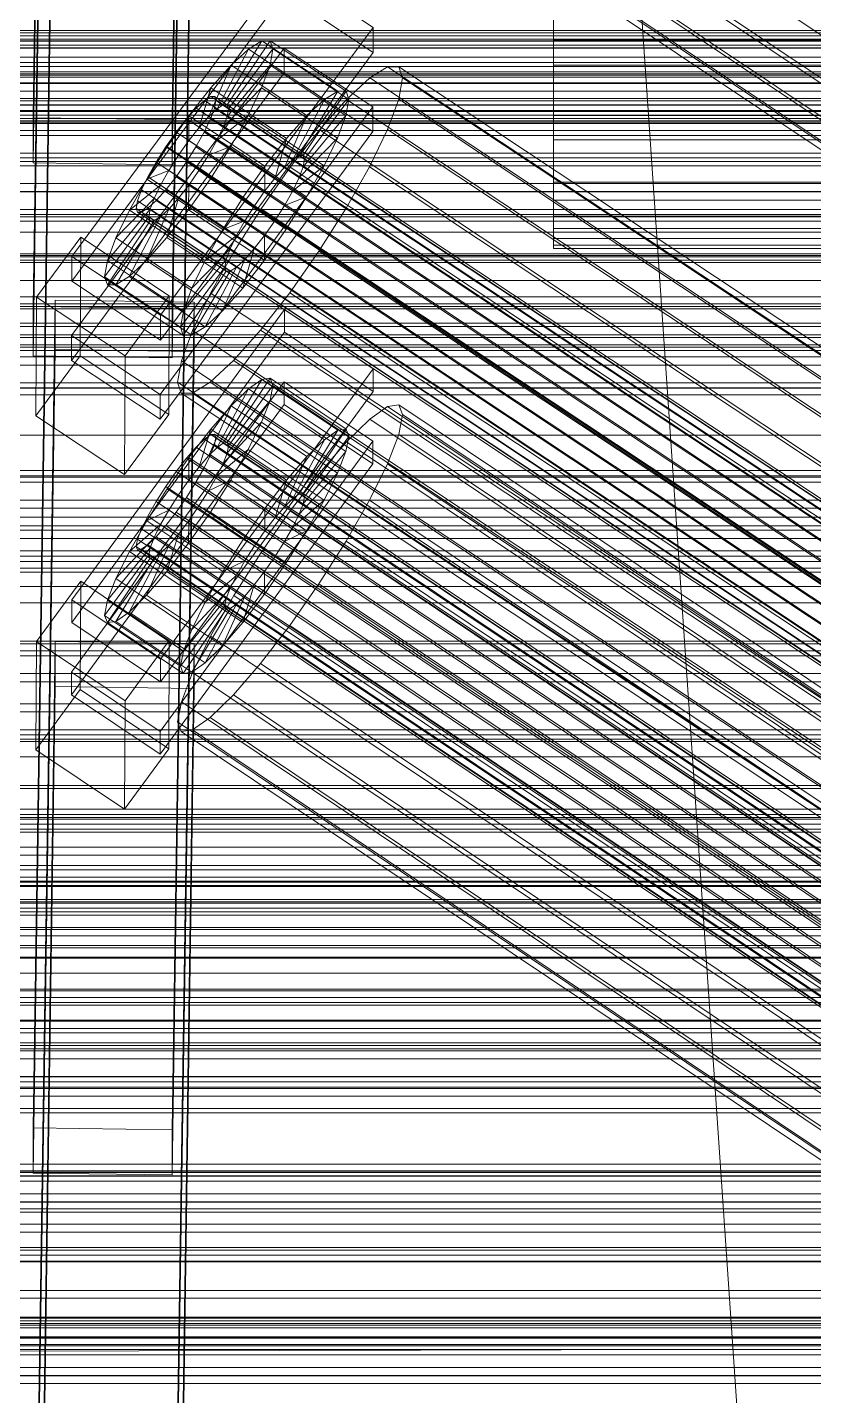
# Model space of a CAD drawing. Header units: millimetres. Extents: x -1970 to 59977, y -50268 to 6837.
# Drawn here: x -379.3 to -277.5, y -33222.6 to -33045.5 of the extents above; entities that cross this region are included whole.
import ezdxf

# ---------------------------------------------------------------- set-up
doc = ezdxf.new("R2010")
doc.units = ezdxf.units.MM
for name, color, linetype, lineweight in [('frontal_C01', 7, 'Continuous', 0), ('frontal_C02', 7, 'Continuous', 0), ('frontal_C02-briq', 7, 'Continuous', 0), ('frontal_C03', 7, 'Continuous', 0), ('frontal_C03-dry', 7, 'Continuous', 0), ('frontal_mezcladora', 7, 'Continuous', 0), ('frontal_secador', 7, 'Continuous', 0)]:
    doc.layers.add(name, color=color, linetype=linetype, lineweight=lineweight)

msp = doc.modelspace()

# ---------------------------------------------------------------- linework, layer by layer
at = {"layer": 'frontal_C01'}
for p, q in [((-378.512, -33081.605), (-375.644, -32889.658)), ((-357.646, -32889.899), (-360.514, -33081.847)), ((-378.512, -33088.009), (-375.644, -32896.061)), ((-360.514, -33088.251), (-357.646, -32896.303)), ((-373.501, -33075.137), (-345.969, -33037.898)), ((-345.969, -33037.898), (-334.501, -33045.51)), ((-311.15, -33040.626), (-311.15, -33047.131)), ((-345.981, -33041.1), (-373.513, -33078.339)), ((-334.513, -33048.712), (-345.981, -33041.1)), ((-311.15, -33050.386), (-311.15, -33043.77)), ((440, -33045.877), (-440, -33045.877)), ((-334.501, -33045.51), (-362.033, -33082.749)), ((-334.501, -33045.51), (-334.513, -33048.712)), ((-440, -33046.991), (440, -33046.991)), ((-353.892, -33055.522), (-348.918, -33047.202)), ((-353.378, -33055.519), (-347.835, -33047.197)), ((-348.918, -33047.202), (-350.645, -33048.285)), ((-347.835, -33047.197), (-348.918, -33047.202)), ((-348.918, -33047.202), (-339.088, -33053.726)), ((-347.835, -33047.197), (-338.005, -33053.721)), ((-347.47, -33048.269), (-347.835, -33047.197)), ((-311.15, -33047.131), (-311.15, -33053.747)), ((-311.15, -33047.131), (311.15, -33047.131)), ((-440, -33048.181), (440, -33048.181)), ((-440, -33049.335), (440, -33049.335)), ((-373.539, -33085.383), (-346.008, -33048.144)), ((-362.045, -33085.951), (-334.513, -33048.712)), ((-354.71, -33056.034), (-350.645, -33048.285)), ((-353.205, -33056.027), (-347.47, -33048.269)), ((-350.645, -33048.285), (-352.899, -33050.371)), ((-350.645, -33048.285), (-340.816, -33054.809)), ((-347.847, -33050.346), (-347.47, -33048.269)), ((-347.47, -33048.269), (-337.64, -33054.793)), ((-346.02, -33051.345), (-346.008, -33048.144)), ((-346.008, -33048.144), (-334.539, -33055.755)), ((-440, -33050.526), (440, -33050.526)), ((-346.02, -33051.345), (-373.551, -33088.584)), ((-355.777, -33057.023), (-352.899, -33050.371)), ((-352.899, -33050.371), (-355.525, -33053.318)), ((-353.384, -33057.011), (-347.847, -33050.346)), ((-352.899, -33050.371), (-343.069, -33056.895)), ((-348.941, -33053.285), (-347.847, -33050.346)), ((-347.847, -33050.346), (-338.017, -33056.87)), ((-334.551, -33058.957), (-346.02, -33051.345)), ((-332.629, -33050.577), (-334.938, -33052.024)), ((-331.181, -33050.569), (-332.629, -33050.577)), ((-332.629, -33050.577), (-148.32, -33172.908)), ((-330.692, -33052.003), (-331.181, -33050.569)), ((-331.181, -33050.569), (-146.872, -33172.901)), ((-311.15, -33056.891), (-311.15, -33050.386)), ((-311.15, -33050.386), (311.15, -33050.386)), ((-440, -33051.64), (440, -33051.64)), ((-440, -33052.75), (440, -33052.75)), ((-334.938, -33052.024), (-337.95, -33054.813)), ((-334.938, -33052.024), (-150.629, -33174.355)), ((-331.197, -33054.779), (-330.692, -33052.003)), ((-330.692, -33052.003), (-146.383, -33174.334)), ((-440, -33053.748), (440, -33053.748)), ((-440, -33054.701), (440, -33054.701)), ((-355.525, -33053.318), (-358.345, -33056.926)), ((-356.348, -33054.947), (-357.415, -33055.935)), ((-357.021, -33058.419), (-355.525, -33053.318)), ((-355.53, -33054.434), (-356.348, -33054.947)), ((-356.348, -33054.947), (-142.549, -33196.851)), ((-355.017, -33054.432), (-355.53, -33054.434)), ((-355.53, -33054.434), (-141.731, -33196.339)), ((-355.525, -33053.318), (-345.695, -33059.842)), ((-355.022, -33055.923), (-354.844, -33054.94)), ((-354.844, -33054.94), (-355.017, -33054.432)), ((-355.017, -33054.432), (-141.218, -33196.336)), ((-354.844, -33054.94), (-141.045, -33196.844)), ((-353.902, -33058.403), (-348.941, -33053.285)), ((-350.678, -33056.888), (-348.941, -33053.285)), ((-348.941, -33053.285), (-339.111, -33059.81)), ((-340.816, -33054.809), (-344.88, -33062.559)), ((-339.088, -33053.726), (-344.062, -33062.046)), ((-338.005, -33053.721), (-343.549, -33062.043)), ((-337.64, -33054.793), (-343.376, -33062.551)), ((-343.069, -33056.895), (-340.816, -33054.809)), ((-337.95, -33054.813), (-341.461, -33058.753)), ((-340.816, -33054.809), (-339.088, -33053.726)), ((-339.088, -33053.726), (-338.005, -33053.721)), ((-337.64, -33054.793), (-338.017, -33056.87)), ((-338.005, -33053.721), (-337.64, -33054.793)), ((-337.95, -33054.813), (-153.641, -33177.144)), ((-332.659, -33058.709), (-331.197, -33054.779)), ((-331.197, -33054.779), (-146.887, -33177.11)), ((-311.15, -33053.747), (-311.15, -33060.023)), ((-311.15, -33053.747), (311.15, -33053.747)), ((-440, -33055.517), (440, -33055.517)), ((-440, -33056.248), (440, -33056.248)), ((-334.539, -33055.755), (-362.071, -33092.994)), ((-357.415, -33055.935), (-358.659, -33057.331)), ((-357.415, -33055.935), (-143.617, -33197.84)), ((-355.777, -33057.023), (-354.71, -33056.034)), ((-355.541, -33057.316), (-355.022, -33055.923)), ((-355.022, -33055.923), (-141.224, -33197.828)), ((-354.71, -33056.034), (-353.892, -33055.522)), ((-344.88, -33062.559), (-354.71, -33056.034)), ((-353.892, -33055.522), (-353.378, -33055.519)), ((-344.062, -33062.046), (-353.892, -33055.522)), ((-353.205, -33056.027), (-353.384, -33057.011)), ((-343.549, -33062.043), (-353.378, -33055.519)), ((-353.378, -33055.519), (-353.205, -33056.027)), ((-343.376, -33062.551), (-353.205, -33056.027)), ((-334.539, -33055.755), (-334.551, -33058.957)), ((-440, -33056.825), (440, -33056.825)), ((-440, -33057.284), (440, -33057.284)), ((-440, -33057.583), (440, -33057.583)), ((-440, -33057.74), (440, -33057.74)), ((-358.345, -33056.926), (-361.166, -33060.948)), ((-358.659, -33057.331), (-359.995, -33059.04)), ((-358.659, -33057.331), (-144.861, -33199.236)), ((-358.345, -33056.926), (-358.357, -33060.128)), ((-358.357, -33060.128), (-357.021, -33058.419)), ((-348.515, -33063.45), (-358.345, -33056.926)), ((-357.021, -33058.419), (-355.777, -33057.023)), ((-347.191, -33064.943), (-357.021, -33058.419)), ((-356.363, -33059.022), (-355.541, -33057.316)), ((-345.947, -33063.547), (-355.777, -33057.023)), ((-355.541, -33057.316), (-141.742, -33199.22)), ((-354.725, -33060.11), (-350.678, -33056.888)), ((-353.902, -33058.403), (-354.725, -33060.11)), ((-353.384, -33057.011), (-353.902, -33058.403)), ((-344.073, -33064.927), (-353.902, -33058.403)), ((-343.554, -33063.535), (-353.384, -33057.011)), ((-352.938, -33060.907), (-350.678, -33056.888)), ((-350.678, -33056.888), (-340.848, -33063.412)), ((-343.069, -33056.895), (-345.947, -33063.547)), ((-345.695, -33059.842), (-343.069, -33056.895)), ((-338.017, -33056.87), (-343.554, -33063.535)), ((-338.017, -33056.87), (-339.111, -33059.81)), ((-311.15, -33062.841), (-311.15, -33056.891)), ((-311.15, -33056.891), (311.15, -33056.891)), ((-362.083, -33096.196), (-334.551, -33058.957)), ((-359.995, -33059.04), (-361.332, -33060.946)), ((-146.196, -33200.945), (-359.995, -33059.04)), ((-359.693, -33062.033), (-358.357, -33060.128)), ((-358.357, -33060.128), (-348.527, -33066.652)), ((-357.434, -33060.926), (-356.363, -33059.022)), ((-356.363, -33059.022), (-142.565, -33200.927)), ((-354.725, -33060.11), (-355.796, -33062.014)), ((-344.895, -33066.634), (-354.725, -33060.11)), ((-348.515, -33063.45), (-345.695, -33059.842)), ((-345.695, -33059.842), (-347.191, -33064.943)), ((-341.461, -33058.753), (-345.231, -33063.576)), ((-339.111, -33059.81), (-344.073, -33064.927)), ((-341.461, -33058.753), (-157.152, -33181.084)), ((-339.111, -33059.81), (-340.848, -33063.412)), ((-334.981, -33063.525), (-332.659, -33058.709)), ((-332.659, -33058.709), (-148.35, -33181.04)), ((-311.15, -33060.023), (-311.15, -33065.531)), ((-311.15, -33060.023), (311.15, -33060.023)), ((-361.166, -33060.948), (-363.797, -33065.111)), ((-361.332, -33060.946), (-362.578, -33062.917)), ((-361.332, -33060.946), (-147.533, -33202.85)), ((-359.693, -33062.033), (-361.166, -33060.948)), ((-361.166, -33060.948), (-351.336, -33067.473)), ((-360.939, -33064.005), (-359.693, -33062.033)), ((-349.863, -33068.557), (-359.693, -33062.033)), ((-358.68, -33062.898), (-357.434, -33060.926)), ((-357.434, -33060.926), (-143.635, -33202.831)), ((-355.796, -33062.014), (-357.042, -33063.985)), ((-355.796, -33062.014), (-352.938, -33060.907)), ((-345.966, -33068.538), (-355.796, -33062.014)), ((-355.569, -33065.07), (-352.938, -33060.907)), ((-352.938, -33060.907), (-343.108, -33067.432)), ((-344.062, -33062.046), (-344.88, -33062.559)), ((-343.549, -33062.043), (-344.062, -33062.046)), ((-343.376, -33062.551), (-343.549, -33062.043)), ((450, -33062.374), (-450, -33062.374)), ((-362.578, -33062.917), (-363.648, -33064.821)), ((-362.578, -33062.917), (-148.779, -33204.822)), ((-360.017, -33064.803), (-358.68, -33062.898)), ((-358.68, -33062.898), (-144.881, -33204.802)), ((-351.336, -33067.473), (-348.515, -33063.45)), ((-345.231, -33063.576), (-349.002, -33068.953)), ((-348.527, -33066.652), (-348.515, -33063.45)), ((-345.947, -33063.547), (-347.191, -33064.943)), ((-344.88, -33062.559), (-345.947, -33063.547)), ((-160.922, -33185.907), (-345.231, -33063.576)), ((-340.848, -33063.412), (-344.895, -33066.634)), ((-344.073, -33064.927), (-343.554, -33063.535)), ((-343.554, -33063.535), (-343.376, -33062.551)), ((-340.848, -33063.412), (-343.108, -33067.432)), ((-338.003, -33068.898), (-334.981, -33063.525)), ((-334.981, -33063.525), (-150.672, -33185.856)), ((-311.15, -33067.832), (-311.15, -33062.841)), ((-311.15, -33062.841), (311.15, -33062.841)), ((-363.797, -33065.111), (-366.057, -33069.131)), ((-363.648, -33064.821), (-364.471, -33066.528)), ((-360.939, -33064.005), (-363.797, -33065.111)), ((-363.797, -33065.111), (-353.967, -33071.635)), ((-363.648, -33064.821), (-149.85, -33206.726)), ((-362.01, -33065.909), (-360.939, -33064.005)), ((-361.352, -33066.512), (-360.017, -33064.803)), ((-351.109, -33070.529), (-360.939, -33064.005)), ((-360.017, -33064.803), (-146.218, -33206.708)), ((-358.39, -33069.093), (-355.569, -33065.07)), ((-357.042, -33063.985), (-358.378, -33065.891)), ((-357.042, -33063.985), (-355.569, -33065.07)), ((-347.212, -33070.51), (-357.042, -33063.985)), ((-355.569, -33065.07), (-345.739, -33071.594)), ((-347.191, -33064.943), (-348.527, -33066.652)), ((-344.895, -33066.634), (-344.073, -33064.927)), ((-311.15, -33065.531), (-311.15, -33069.896)), ((-311.15, -33065.531), (311.15, -33065.531)), ((-362.01, -33065.909), (-366.057, -33069.131)), ((-364.471, -33066.528), (-364.989, -33067.92)), ((-364.471, -33066.528), (-150.672, -33208.432)), ((-362.833, -33067.615), (-362.01, -33065.909)), ((-362.596, -33067.908), (-361.352, -33066.512)), ((-352.18, -33072.433), (-362.01, -33065.909)), ((-361.352, -33066.512), (-147.554, -33208.417)), ((-358.378, -33065.891), (-359.714, -33067.6)), ((-358.378, -33065.891), (-358.39, -33069.093)), ((-348.548, -33072.415), (-358.378, -33065.891)), ((-348.527, -33066.652), (-349.863, -33068.557)), ((-345.966, -33068.538), (-344.895, -33066.634)), ((-363.351, -33069.008), (-368.888, -33075.673)), ((-362.833, -33067.615), (-367.794, -33072.733)), ((-366.057, -33069.131), (-367.794, -33072.733)), ((-366.057, -33069.131), (-356.228, -33075.655)), ((-364.989, -33067.92), (-365.168, -33068.904)), ((-365.168, -33068.904), (-364.995, -33069.412)), ((-365.168, -33068.904), (-151.369, -33210.809)), ((-364.989, -33067.92), (-151.191, -33209.825)), ((-364.482, -33069.409), (-363.664, -33068.897)), ((-360.958, -33068.996), (-363.836, -33075.648)), ((-363.664, -33068.897), (-362.596, -33067.908)), ((-363.664, -33068.897), (-149.865, -33210.801)), ((-363.53, -33069.992), (-363.351, -33069.008)), ((-363.351, -33069.008), (-362.833, -33067.615)), ((-353.521, -33075.532), (-363.351, -33069.008)), ((-353.003, -33074.14), (-362.833, -33067.615)), ((-362.596, -33067.908), (-148.798, -33209.813)), ((-360.958, -33068.996), (-362.025, -33069.984)), ((-359.714, -33067.6), (-361.21, -33072.7)), ((-361.21, -33072.7), (-358.39, -33069.093)), ((-359.714, -33067.6), (-360.958, -33068.996)), ((-351.128, -33075.52), (-360.958, -33068.996)), ((-349.884, -33074.124), (-359.714, -33067.6)), ((-358.39, -33069.093), (-348.56, -33075.617)), ((-353.967, -33071.635), (-351.336, -33067.473)), ((-349.002, -33068.953), (-352.519, -33074.518)), ((-351.336, -33067.473), (-349.863, -33068.557)), ((-349.863, -33068.557), (-351.109, -33070.529)), ((-349.002, -33068.953), (-164.693, -33191.285)), ((-347.212, -33070.51), (-345.966, -33068.538)), ((-343.108, -33067.432), (-345.966, -33068.538)), ((-343.108, -33067.432), (-345.739, -33071.594)), ((-341.52, -33074.463), (-338.003, -33068.898)), ((-338.003, -33068.898), (-153.694, -33191.23)), ((-311.15, -33071.524), (-311.15, -33067.832)), ((-311.15, -33067.832), (311.15, -33067.832)), ((-363.53, -33069.992), (-369.265, -33077.75)), ((-363.357, -33070.499), (-368.9, -33078.822)), ((-362.843, -33070.497), (-367.817, -33078.816)), ((-362.025, -33069.984), (-366.09, -33077.734)), ((-364.995, -33069.412), (-364.482, -33069.409)), ((-364.995, -33069.412), (-151.196, -33211.316)), ((-364.482, -33069.409), (-150.683, -33211.314)), ((-363.357, -33070.499), (-363.53, -33069.992)), ((-353.7, -33076.516), (-363.53, -33069.992)), ((-362.843, -33070.497), (-363.357, -33070.499)), ((-353.527, -33077.024), (-363.357, -33070.499)), ((-362.025, -33069.984), (-362.843, -33070.497)), ((-353.014, -33077.021), (-362.843, -33070.497)), ((-352.196, -33076.508), (-362.025, -33069.984)), ((-353.967, -33071.635), (-351.109, -33070.529)), ((-351.109, -33070.529), (-352.18, -33072.433)), ((-348.548, -33072.415), (-347.212, -33070.51)), ((-345.739, -33071.594), (-347.212, -33070.51)), ((-311.15, -33069.896), (-311.15, -33072.821)), ((-311.15, -33069.896), (311.15, -33069.896)), ((-378.086, -33080.383), (-372.35, -33072.625)), ((-372.408, -33087.993), (-372.35, -33072.625)), ((-372.35, -33072.625), (-360.882, -33080.237)), ((-363.836, -33075.648), (-361.21, -33072.7)), ((-361.21, -33072.7), (-351.38, -33079.225)), ((-356.228, -33075.655), (-353.967, -33071.635)), ((-356.228, -33075.655), (-352.18, -33072.433)), ((-352.18, -33072.433), (-353.003, -33074.14)), ((-349.884, -33074.124), (-348.548, -33072.415)), ((-345.739, -33071.594), (-348.56, -33075.617)), ((-348.56, -33075.617), (-348.548, -33072.415)), ((-311.15, -33073.663), (-311.15, -33071.524)), ((-311.15, -33071.524), (311.15, -33071.524)), ((-367.794, -33072.733), (-368.888, -33075.673)), ((-367.794, -33072.733), (-357.964, -33079.257)), ((-357.964, -33079.257), (-353.003, -33074.14)), ((-353.003, -33074.14), (-353.521, -33075.532)), ((-351.38, -33079.225), (-349.884, -33074.124)), ((-351.128, -33075.52), (-349.884, -33074.124)), ((-345.291, -33079.841), (-341.52, -33074.463)), ((-341.52, -33074.463), (-157.211, -33196.795)), ((-311.15, -33072.821), (-311.15, -33074.106)), ((-311.15, -33072.821), (311.15, -33072.821)), ((-311.15, -33074.106), (-311.15, -33073.663)), ((-311.15, -33073.663), (311.15, -33073.663)), ((-311.15, -33074.106), (311.15, -33074.106)), ((-450, -33075.181), (450, -33075.181)), ((-425, -33075.923), (425, -33075.923)), ((-373.501, -33075.137), (-373.513, -33078.339)), ((-362.033, -33082.749), (-373.501, -33075.137)), ((-368.888, -33075.673), (-369.265, -33077.75)), ((-368.888, -33075.673), (-359.058, -33082.197)), ((-366.09, -33077.734), (-363.836, -33075.648)), ((-363.836, -33075.648), (-354.006, -33082.172)), ((-359.058, -33082.197), (-353.521, -33075.532)), ((-357.964, -33079.257), (-356.228, -33075.655)), ((-352.519, -33074.518), (-355.541, -33079.892)), ((-354.006, -33082.172), (-351.128, -33075.52)), ((-353.521, -33075.532), (-353.7, -33076.516)), ((-352.519, -33074.518), (-168.21, -33196.85)), ((-352.196, -33076.508), (-351.128, -33075.52)), ((-348.56, -33075.617), (-351.38, -33079.225)), ((-369.265, -33077.75), (-368.9, -33078.822)), ((-369.265, -33077.75), (-359.436, -33084.274)), ((-367.817, -33078.816), (-366.09, -33077.734)), ((-366.09, -33077.734), (-356.26, -33084.258)), ((-359.436, -33084.274), (-353.7, -33076.516)), ((-359.07, -33085.346), (-353.527, -33077.024)), ((-357.987, -33085.341), (-353.014, -33077.021)), ((-356.26, -33084.258), (-352.196, -33076.508)), ((-353.7, -33076.516), (-353.527, -33077.024)), ((-353.527, -33077.024), (-353.014, -33077.021)), ((-353.014, -33077.021), (-352.196, -33076.508)), ((-373.513, -33078.339), (-362.045, -33085.951)), ((-368.9, -33078.822), (-367.817, -33078.816)), ((-368.9, -33078.822), (-359.07, -33085.346)), ((-367.817, -33078.816), (-357.987, -33085.341)), ((-359.058, -33082.197), (-357.964, -33079.257)), ((-351.38, -33079.225), (-354.006, -33082.172)), ((-378.512, -33272.74), (-375.644, -33080.792)), ((-378.086, -33080.383), (-378.143, -33095.751)), ((-366.618, -33087.995), (-378.086, -33080.383)), ((-375.644, -33087.196), (-375.644, -33080.792)), ((-375.644, -33080.792), (-357.646, -33081.034)), ((-360.882, -33080.237), (-366.618, -33087.995)), ((-360.882, -33080.237), (-360.939, -33095.605)), ((-357.646, -33081.034), (-360.514, -33272.982)), ((-355.541, -33079.892), (-357.863, -33084.708)), ((-357.646, -33081.034), (-357.646, -33087.438)), ((-355.541, -33079.892), (-171.232, -33202.223)), ((-349.061, -33084.664), (-345.291, -33079.841)), ((-345.291, -33079.841), (-160.982, -33202.172)), ((-360.514, -33081.847), (-378.512, -33081.605)), ((-378.512, -33081.605), (-378.512, -33088.009)), ((-362.045, -33085.951), (-362.033, -33082.749)), ((-360.514, -33088.251), (-360.514, -33081.847)), ((-359.436, -33084.274), (-359.058, -33082.197)), ((-354.006, -33082.172), (-356.26, -33084.258)), ((-359.07, -33085.346), (-359.436, -33084.274)), ((-357.863, -33084.708), (-359.326, -33088.638)), ((-356.26, -33084.258), (-357.987, -33085.341)), ((-357.863, -33084.708), (-173.554, -33207.039)), ((-352.572, -33088.604), (-349.061, -33084.664)), ((-349.061, -33084.664), (-164.752, -33206.995)), ((-373.539, -33085.383), (-373.551, -33088.584)), ((-362.071, -33092.994), (-373.539, -33085.383)), ((-357.987, -33085.341), (-359.07, -33085.346)), ((425, -33087.291), (-425, -33087.291)), ((-378.512, -33279.144), (-375.644, -33087.196)), ((-378.512, -33088.009), (-360.514, -33088.251)), ((-372.408, -33087.993), (-378.143, -33095.751)), ((-357.646, -33087.438), (-375.644, -33087.196)), ((-373.551, -33088.584), (-362.083, -33096.196)), ((-360.939, -33095.605), (-372.408, -33087.993)), ((-366.675, -33103.363), (-366.618, -33087.995)), ((-360.514, -33279.385), (-357.646, -33087.438)), ((-359.326, -33088.638), (-359.83, -33091.414)), ((-359.326, -33088.638), (-175.016, -33210.969)), ((-355.584, -33091.393), (-352.572, -33088.604)), ((-352.572, -33088.604), (-168.263, -33210.935)), ((-359.83, -33091.414), (-359.341, -33092.847)), ((-359.83, -33091.414), (-175.521, -33213.745)), ((-357.893, -33092.84), (-355.584, -33091.393)), ((-355.584, -33091.393), (-171.275, -33213.724)), ((425, -33092.188), (-425, -33092.188)), ((-362.083, -33096.196), (-362.071, -33092.994)), ((-359.341, -33092.847), (-357.893, -33092.84)), ((-359.341, -33092.847), (-175.032, -33215.179)), ((-357.893, -33092.84), (-173.584, -33215.172)), ((-366.675, -33103.363), (-360.939, -33095.605)), ((-378.143, -33095.751), (-366.675, -33103.363)), ((-425, -33103.556), (425, -33103.556)), ((980, -33220.062), (-980, -33220.062))]:
    msp.add_line(p, q, dxfattribs=at)
at = {"layer": 'frontal_C02'}
for p, q in [((-378.512, -33057.176), (-375.644, -32863.409)), ((-357.646, -32863.652), (-360.514, -33057.42)), ((-378.512, -33063.022), (-375.644, -32869.254)), ((-360.514, -33063.265), (-357.646, -32869.498)), ((-378.512, -33187.961), (-375.644, -32994.194)), ((-357.646, -32994.438), (-360.514, -33188.205)), ((-355.541, -32993.531), (-171.232, -33117.015)), ((-357.863, -32998.23), (-173.554, -33121.714)), ((-378.512, -33193.807), (-375.644, -33000.04)), ((-360.514, -33194.05), (-357.646, -33000.283)), ((-352.572, -33001.089), (-168.263, -33124.573)), ((-359.326, -33002.007), (-175.016, -33125.491)), ((-359.83, -33004.607), (-175.521, -33128.09)), ((-355.584, -33004.029), (-171.275, -33127.513)), ((-359.341, -33005.85), (-175.032, -33129.334)), ((-357.893, -33005.653), (-173.584, -33129.137)), ((-425, -33051.909), (425, -33051.909)), ((-360.514, -33057.42), (-378.512, -33057.176)), ((-378.512, -33057.176), (-378.512, -33063.022)), ((-360.514, -33063.265), (-360.514, -33057.42)), ((425, -33063.385), (-425, -33063.385)), ((-378.512, -33063.022), (-360.514, -33063.265)), ((425, -33066.756), (-425, -33066.756)), ((-425, -33078.232), (425, -33078.232)), ((-373.501, -33119.611), (-345.969, -33082.018)), ((-345.981, -33084.941), (-345.969, -33082.018)), ((-345.969, -33082.018), (-334.501, -33089.701)), ((-345.981, -33084.941), (-373.513, -33122.534)), ((-334.513, -33092.624), (-345.981, -33084.941)), ((-334.501, -33089.701), (-362.033, -33127.294)), ((-334.501, -33089.701), (-334.513, -33092.624)), ((-373.539, -33128.963), (-346.008, -33091.371)), ((-353.892, -33099.298), (-348.918, -33091.054)), ((-353.378, -33099.228), (-347.835, -33090.907)), ((-353.205, -33099.669), (-347.47, -33091.837)), ((-348.918, -33091.054), (-350.645, -33092.269)), ((-347.835, -33090.907), (-348.918, -33091.054)), ((-348.918, -33091.054), (-339.088, -33097.64)), ((-347.847, -33093.781), (-347.47, -33091.837)), ((-347.835, -33090.907), (-338.005, -33097.493)), ((-347.47, -33091.837), (-347.835, -33090.907)), ((-347.47, -33091.837), (-337.64, -33098.423)), ((-346.02, -33094.293), (-346.008, -33091.371)), ((-346.008, -33091.371), (-334.539, -33099.054)), ((-362.045, -33130.217), (-334.513, -33092.624)), ((-354.71, -33099.874), (-350.645, -33092.269)), ((-353.384, -33100.59), (-347.847, -33093.781)), ((-350.645, -33092.269), (-352.899, -33094.468)), ((-350.645, -33092.269), (-340.816, -33098.855)), ((-348.941, -33096.607), (-347.847, -33093.781)), ((-347.847, -33093.781), (-338.017, -33100.367)), ((-346.02, -33094.293), (-373.551, -33131.886)), ((-355.777, -33100.915), (-352.899, -33094.468)), ((-352.899, -33094.468), (-355.525, -33097.503)), ((-352.899, -33094.468), (-343.069, -33101.054)), ((-334.551, -33101.977), (-346.02, -33094.293)), ((-332.629, -33094.559), (-334.938, -33096.183)), ((-331.181, -33094.362), (-332.629, -33094.559)), ((-332.629, -33094.559), (-148.32, -33218.043)), ((-331.197, -33098.205), (-330.692, -33095.606)), ((-330.692, -33095.606), (-331.181, -33094.362)), ((-331.181, -33094.362), (-146.872, -33217.846)), ((-330.692, -33095.606), (-146.383, -33219.09)), ((-353.902, -33101.929), (-348.941, -33096.607)), ((-350.678, -33100.122), (-348.941, -33096.607)), ((-348.941, -33096.607), (-339.111, -33103.193)), ((-338.005, -33097.493), (-343.549, -33105.814)), ((-339.088, -33097.64), (-338.005, -33097.493)), ((-338.005, -33097.493), (-337.64, -33098.423)), ((-334.938, -33096.183), (-337.95, -33099.123)), ((-334.938, -33096.183), (-150.629, -33219.667)), ((-334.539, -33099.054), (-362.071, -33136.647)), ((-355.525, -33097.503), (-358.345, -33101.165)), ((-356.348, -33098.776), (-357.415, -33099.818)), ((-357.021, -33102.353), (-355.525, -33097.503)), ((-355.53, -33098.201), (-356.348, -33098.776)), ((-356.348, -33098.776), (-142.549, -33242.017)), ((-355.017, -33098.131), (-355.53, -33098.201)), ((-355.53, -33098.201), (-141.731, -33241.442)), ((-355.525, -33097.503), (-345.695, -33104.088)), ((-355.022, -33099.492), (-354.844, -33098.571)), ((-354.844, -33098.571), (-355.017, -33098.131)), ((-355.017, -33098.131), (-141.218, -33241.372)), ((-354.844, -33098.571), (-141.045, -33241.813)), ((-353.892, -33099.298), (-353.378, -33099.228)), ((-343.549, -33105.814), (-353.378, -33099.228)), ((-353.378, -33099.228), (-353.205, -33099.669)), ((-340.816, -33098.855), (-344.88, -33106.459)), ((-339.088, -33097.64), (-344.062, -33105.884)), ((-337.64, -33098.423), (-343.376, -33106.255)), ((-343.069, -33101.054), (-340.816, -33098.855)), ((-337.95, -33099.123), (-341.461, -33103.18)), ((-340.816, -33098.855), (-339.088, -33097.64)), ((-337.64, -33098.423), (-338.017, -33100.367)), ((-337.95, -33099.123), (-153.641, -33222.607)), ((-334.539, -33099.054), (-334.551, -33101.977)), ((-332.659, -33101.983), (-331.197, -33098.205)), ((-331.197, -33098.205), (-146.887, -33221.689)), ((-357.415, -33099.818), (-358.659, -33101.255)), ((-357.415, -33099.818), (-143.617, -33243.059)), ((-357.021, -33102.353), (-355.777, -33100.915)), ((-356.363, -33102.496), (-355.541, -33100.831)), ((-355.777, -33100.915), (-354.71, -33099.874)), ((-345.947, -33107.501), (-355.777, -33100.915)), ((-355.541, -33100.831), (-355.022, -33099.492)), ((-355.541, -33100.831), (-141.742, -33244.072)), ((-355.022, -33099.492), (-141.224, -33242.734)), ((-354.725, -33103.594), (-350.678, -33100.122)), ((-354.71, -33099.874), (-353.892, -33099.298)), ((-344.88, -33106.459), (-354.71, -33099.874)), ((-353.384, -33100.59), (-353.902, -33101.929)), ((-344.062, -33105.884), (-353.892, -33099.298)), ((-353.205, -33099.669), (-353.384, -33100.59)), ((-343.554, -33107.176), (-353.384, -33100.59)), ((-343.376, -33106.255), (-353.205, -33099.669)), ((-352.938, -33104.087), (-350.678, -33100.122)), ((-350.678, -33100.122), (-340.848, -33106.708)), ((-338.017, -33100.367), (-343.554, -33107.176)), ((-338.017, -33100.367), (-339.111, -33103.193)), ((-362.083, -33139.57), (-334.551, -33101.977)), ((-358.345, -33101.165), (-361.166, -33105.205)), ((-358.659, -33101.255), (-359.995, -33102.99)), ((-358.659, -33101.255), (-144.861, -33244.496)), ((-358.345, -33101.165), (-358.357, -33104.087)), ((-358.357, -33104.087), (-357.021, -33102.353)), ((-348.515, -33107.75), (-358.345, -33101.165)), ((-357.434, -33104.374), (-356.363, -33102.496)), ((-347.191, -33108.938), (-357.021, -33102.353)), ((-356.363, -33102.496), (-142.565, -33245.737)), ((-353.902, -33101.929), (-354.725, -33103.594)), ((-344.073, -33108.514), (-353.902, -33101.929)), ((-343.069, -33101.054), (-345.947, -33107.501)), ((-345.695, -33104.088), (-343.069, -33101.054)), ((-334.981, -33106.682), (-332.659, -33101.983)), ((-332.659, -33101.983), (-148.35, -33225.467)), ((-359.995, -33102.99), (-361.332, -33104.904)), ((-146.196, -33246.231), (-359.995, -33102.99)), ((-359.693, -33106.001), (-358.357, -33104.087)), ((-358.68, -33106.337), (-357.434, -33104.374)), ((-358.357, -33104.087), (-348.527, -33110.673)), ((-357.434, -33104.374), (-143.635, -33247.615)), ((-354.725, -33103.594), (-355.796, -33105.471)), ((-355.796, -33105.471), (-352.938, -33104.087)), ((-355.569, -33108.23), (-352.938, -33104.087)), ((-344.895, -33110.179), (-354.725, -33103.594)), ((-352.938, -33104.087), (-343.108, -33110.672)), ((-348.515, -33107.75), (-345.695, -33104.088)), ((-345.695, -33104.088), (-347.191, -33108.938)), ((-341.461, -33103.18), (-345.231, -33108.075)), ((-339.111, -33103.193), (-344.073, -33108.514)), ((-341.461, -33103.18), (-157.152, -33226.664)), ((-339.111, -33103.193), (-340.848, -33106.708)), ((-361.166, -33105.205), (-363.797, -33109.349)), ((-361.332, -33104.904), (-362.578, -33106.866)), ((-361.332, -33104.904), (-147.533, -33248.145)), ((-359.693, -33106.001), (-361.166, -33105.205)), ((-361.166, -33105.205), (-351.336, -33111.791)), ((-360.939, -33107.964), (-359.693, -33106.001)), ((-360.017, -33108.25), (-358.68, -33106.337)), ((-349.863, -33112.587), (-359.693, -33106.001)), ((-358.68, -33106.337), (-144.881, -33249.578)), ((-355.796, -33105.471), (-357.042, -33107.434)), ((-345.966, -33112.057), (-355.796, -33105.471)), ((-344.062, -33105.884), (-344.88, -33106.459)), ((-343.549, -33105.814), (-344.062, -33105.884)), ((-343.554, -33107.176), (-343.376, -33106.255)), ((-343.376, -33106.255), (-343.549, -33105.814)), ((-360.939, -33107.964), (-363.797, -33109.349)), ((-362.578, -33106.866), (-363.648, -33108.744)), ((-362.578, -33106.866), (-148.779, -33250.108)), ((-362.01, -33109.842), (-360.939, -33107.964)), ((-351.109, -33114.55), (-360.939, -33107.964)), ((-357.042, -33107.434), (-358.378, -33109.348)), ((-357.042, -33107.434), (-355.569, -33108.23)), ((-347.212, -33114.02), (-357.042, -33107.434)), ((-351.336, -33111.791), (-348.515, -33107.75)), ((-345.231, -33108.075), (-349.002, -33113.477)), ((-348.527, -33110.673), (-348.515, -33107.75)), ((-345.947, -33107.501), (-347.191, -33108.938)), ((-344.88, -33106.459), (-345.947, -33107.501)), ((-160.922, -33231.559), (-345.231, -33108.075)), ((-340.848, -33106.708), (-344.895, -33110.179)), ((-344.073, -33108.514), (-343.554, -33107.176)), ((-340.848, -33106.708), (-343.108, -33110.672)), ((-338.003, -33111.981), (-334.981, -33106.682)), ((-334.981, -33106.682), (-150.672, -33230.166)), ((-363.797, -33109.349), (-366.057, -33113.313)), ((-362.01, -33109.842), (-366.057, -33113.313)), ((-363.648, -33108.744), (-364.471, -33110.409)), ((-363.797, -33109.349), (-353.967, -33115.935)), ((-363.648, -33108.744), (-149.85, -33251.986)), ((-362.833, -33111.507), (-362.01, -33109.842)), ((-352.18, -33116.428), (-362.01, -33109.842)), ((-361.352, -33109.985), (-360.017, -33108.25)), ((-360.017, -33108.25), (-146.218, -33251.492)), ((-358.378, -33109.348), (-359.714, -33111.083)), ((-358.39, -33112.271), (-355.569, -33108.23)), ((-358.378, -33109.348), (-358.39, -33112.271)), ((-348.548, -33115.934), (-358.378, -33109.348)), ((-355.569, -33108.23), (-345.739, -33114.816)), ((-347.191, -33108.938), (-348.527, -33110.673)), ((-344.895, -33110.179), (-344.073, -33108.514)), ((-362.833, -33111.507), (-367.794, -33116.828)), ((-364.471, -33110.409), (-364.989, -33111.748)), ((-364.471, -33110.409), (-150.672, -33253.651)), ((-363.664, -33112.464), (-362.596, -33111.422)), ((-363.351, -33112.845), (-362.833, -33111.507)), ((-353.003, -33118.093), (-362.833, -33111.507)), ((-362.596, -33111.422), (-361.352, -33109.985)), ((-362.596, -33111.422), (-148.798, -33254.664)), ((-361.352, -33109.985), (-147.554, -33253.227)), ((-359.714, -33111.083), (-361.21, -33115.933)), ((-359.714, -33111.083), (-360.958, -33112.52)), ((-349.884, -33117.669), (-359.714, -33111.083)), ((-348.527, -33110.673), (-349.863, -33112.587)), ((-345.966, -33112.057), (-344.895, -33110.179)), ((-343.108, -33110.672), (-345.966, -33112.057)), ((-343.108, -33110.672), (-345.739, -33114.816)), ((-450, -33113.242), (450, -33113.242)), ((-363.351, -33112.845), (-368.888, -33119.654)), ((-366.057, -33113.313), (-367.794, -33116.828)), ((-366.057, -33113.313), (-356.228, -33119.899)), ((-364.989, -33111.748), (-365.168, -33112.669)), ((-365.168, -33112.669), (-364.995, -33113.109)), ((-365.168, -33112.669), (-151.369, -33255.91)), ((-364.995, -33113.109), (-364.482, -33113.04)), ((-364.995, -33113.109), (-151.196, -33256.351)), ((-364.989, -33111.748), (-151.191, -33254.989)), ((-364.482, -33113.04), (-363.664, -33112.464)), ((-364.482, -33113.04), (-150.683, -33256.281)), ((-360.958, -33112.52), (-363.836, -33118.967)), ((-363.664, -33112.464), (-149.865, -33255.706)), ((-363.53, -33113.766), (-363.351, -33112.845)), ((-353.521, -33119.431), (-363.351, -33112.845)), ((-360.958, -33112.52), (-362.025, -33113.562)), ((-361.21, -33115.933), (-358.39, -33112.271)), ((-351.128, -33119.106), (-360.958, -33112.52)), ((-358.39, -33112.271), (-348.56, -33118.857)), ((-353.967, -33115.935), (-351.336, -33111.791)), ((-351.336, -33111.791), (-349.863, -33112.587)), ((-349.863, -33112.587), (-351.109, -33114.55)), ((-347.212, -33114.02), (-345.966, -33112.057)), ((-341.52, -33117.521), (-338.003, -33111.981)), ((-338.003, -33111.981), (-153.694, -33235.465)), ((-363.53, -33113.766), (-369.265, -33121.598)), ((-363.357, -33114.207), (-368.9, -33122.528)), ((-362.843, -33114.137), (-367.817, -33122.381)), ((-362.025, -33113.562), (-366.09, -33121.166)), ((-363.357, -33114.207), (-363.53, -33113.766)), ((-353.7, -33120.352), (-363.53, -33113.766)), ((-362.843, -33114.137), (-363.357, -33114.207)), ((-353.527, -33120.793), (-363.357, -33114.207)), ((-362.025, -33113.562), (-362.843, -33114.137)), ((-353.014, -33120.723), (-362.843, -33114.137)), ((-352.196, -33120.148), (-362.025, -33113.562)), ((-353.967, -33115.935), (-351.109, -33114.55)), ((-349.002, -33113.477), (-352.519, -33119.016)), ((-351.109, -33114.55), (-352.18, -33116.428)), ((-349.002, -33113.477), (-164.693, -33236.961)), ((-345.739, -33114.816), (-348.56, -33118.857)), ((-348.548, -33115.934), (-347.212, -33114.02)), ((-345.739, -33114.816), (-347.212, -33114.02)), ((-367.794, -33116.828), (-368.888, -33119.654)), ((-367.794, -33116.828), (-357.964, -33123.414)), ((-363.836, -33118.967), (-361.21, -33115.933)), ((-361.21, -33115.933), (-351.38, -33122.519)), ((-356.228, -33119.899), (-353.967, -33115.935)), ((-356.228, -33119.899), (-352.18, -33116.428)), ((-352.18, -33116.428), (-353.003, -33118.093)), ((-349.884, -33117.669), (-348.548, -33115.934)), ((-348.56, -33118.857), (-348.548, -33115.934)), ((-378.086, -33125), (-372.35, -33117.168)), ((-372.408, -33131.197), (-372.35, -33117.168)), ((-372.35, -33117.168), (-360.882, -33124.851)), ((-357.964, -33123.414), (-353.003, -33118.093)), ((-353.003, -33118.093), (-353.521, -33119.431)), ((-351.38, -33122.519), (-349.884, -33117.669)), ((-351.128, -33119.106), (-349.884, -33117.669)), ((-345.291, -33122.922), (-341.52, -33117.521)), ((-341.52, -33117.521), (-157.211, -33241.005)), ((-373.501, -33119.611), (-373.513, -33122.534)), ((-362.033, -33127.294), (-373.501, -33119.611)), ((-368.888, -33119.654), (-369.265, -33121.598)), ((-368.888, -33119.654), (-359.058, -33126.24)), ((-366.09, -33121.166), (-363.836, -33118.967)), ((-363.836, -33118.967), (-354.006, -33125.553)), ((-359.436, -33128.184), (-353.7, -33120.352)), ((-359.058, -33126.24), (-353.521, -33119.431)), ((-357.964, -33123.414), (-356.228, -33119.899)), ((-356.26, -33127.752), (-352.196, -33120.148)), ((-352.519, -33119.016), (-355.541, -33124.316)), ((-354.006, -33125.553), (-351.128, -33119.106)), ((-353.521, -33119.431), (-353.7, -33120.352)), ((-353.7, -33120.352), (-353.527, -33120.793)), ((-353.014, -33120.723), (-352.196, -33120.148)), ((-352.519, -33119.016), (-168.21, -33242.5)), ((-352.196, -33120.148), (-351.128, -33119.106)), ((-348.56, -33118.857), (-351.38, -33122.519)), ((-369.265, -33121.598), (-368.9, -33122.528)), ((-369.265, -33121.598), (-359.436, -33128.184)), ((-367.817, -33122.381), (-366.09, -33121.166)), ((-366.09, -33121.166), (-356.26, -33127.752)), ((-359.07, -33129.114), (-353.527, -33120.793)), ((-357.987, -33128.967), (-353.014, -33120.723)), ((-353.527, -33120.793), (-353.014, -33120.723)), ((-373.513, -33122.534), (-362.045, -33130.217)), ((-368.9, -33122.528), (-367.817, -33122.381)), ((-368.9, -33122.528), (-359.07, -33129.114)), ((-367.817, -33122.381), (-357.987, -33128.967)), ((-359.058, -33126.24), (-357.964, -33123.414)), ((-351.38, -33122.519), (-354.006, -33125.553)), ((-349.061, -33127.818), (-345.291, -33122.922)), ((-345.291, -33122.922), (-160.982, -33246.406)), ((450, -33124.933), (-450, -33124.933)), ((-378.512, -33318.746), (-375.644, -33124.979)), ((-378.086, -33125), (-378.143, -33139.028)), ((-366.618, -33132.683), (-378.086, -33125)), ((-375.644, -33130.825), (-375.644, -33124.979)), ((-375.644, -33124.979), (-357.646, -33125.223)), ((-360.882, -33124.851), (-366.618, -33132.683)), ((-360.882, -33124.851), (-360.939, -33138.88)), ((-357.646, -33125.223), (-360.514, -33318.99)), ((-355.541, -33124.316), (-357.863, -33129.015)), ((-357.646, -33125.223), (-357.646, -33131.069)), ((-354.006, -33125.553), (-356.26, -33127.752)), ((-355.541, -33124.316), (-171.232, -33247.8)), ((-362.045, -33130.217), (-362.033, -33127.294)), ((-359.436, -33128.184), (-359.058, -33126.24)), ((-373.539, -33128.963), (-373.551, -33131.886)), ((-362.071, -33136.647), (-373.539, -33128.963)), ((-359.07, -33129.114), (-359.436, -33128.184)), ((-357.863, -33129.015), (-359.326, -33132.793)), ((-357.987, -33128.967), (-359.07, -33129.114)), ((-356.26, -33127.752), (-357.987, -33128.967)), ((-357.863, -33129.015), (-173.554, -33252.499)), ((-352.572, -33131.874), (-349.061, -33127.818)), ((-349.061, -33127.818), (-164.752, -33251.302)), ((-378.512, -33324.592), (-375.644, -33130.825)), ((-357.646, -33131.069), (-375.644, -33130.825)), ((-360.514, -33324.836), (-357.646, -33131.069)), ((-372.408, -33131.197), (-378.143, -33139.028)), ((-373.551, -33131.886), (-362.083, -33139.57)), ((-360.939, -33138.88), (-372.408, -33131.197)), ((-366.675, -33146.712), (-366.618, -33132.683)), ((-359.326, -33132.793), (-359.83, -33135.392)), ((-359.326, -33132.793), (-175.016, -33256.277)), ((-355.584, -33134.814), (-352.572, -33131.874)), ((-352.572, -33131.874), (-168.263, -33255.358)), ((-359.83, -33135.392), (-359.341, -33136.635)), ((-359.83, -33135.392), (-175.521, -33258.876)), ((-359.341, -33136.635), (-357.893, -33136.438)), ((-357.893, -33136.438), (-355.584, -33134.814)), ((-357.893, -33136.438), (-173.584, -33259.922)), ((-355.584, -33134.814), (-171.275, -33258.298)), ((-362.083, -33139.57), (-362.071, -33136.647)), ((-359.341, -33136.635), (-175.032, -33260.119)), ((-378.143, -33139.028), (-366.675, -33146.712)), ((-366.675, -33146.712), (-360.939, -33138.88)), ((450, -33146.714), (-450, -33146.714)), ((-450, -33158.405), (450, -33158.405)), ((-425, -33182.694), (425, -33182.694)), ((-360.514, -33188.205), (-378.512, -33187.961)), ((-378.512, -33187.961), (-378.512, -33193.807)), ((-360.514, -33194.05), (-360.514, -33188.205)), ((425, -33194.17), (-425, -33194.17)), ((-378.512, -33193.807), (-360.514, -33194.05)), ((425, -33197.541), (-425, -33197.541)), ((-425, -33209.017), (425, -33209.017)), ((-450, -33212.613), (450, -33212.613))]:
    msp.add_line(p, q, dxfattribs=at)
at = {"layer": 'frontal_C02-briq'}
msp.add_line((-300, -33039.939), (-280, -33332.75), dxfattribs=at)
at = {"layer": 'frontal_C03'}
for p, q in [((-1250, -33046.187), (1250, -33046.187)), ((1250, -33046.582), (-1250, -33046.582)), ((1250, -33047.235), (-1250, -33047.235)), ((-1250, -33047.784), (1250, -33047.784)), ((1250, -33048.117), (-1250, -33048.117)), ((-1250, -33051.504), (1250, -33051.504)), ((-1250, -33052.633), (1250, -33052.633)), ((-1250, -33054.971), (1250, -33054.971)), ((-1250, -33055.555), (1250, -33055.555)), ((-1250, -33056.353), (1250, -33056.353)), ((1250, -33057.923), (-1250, -33057.923)), ((1250, -33058.804), (-1250, -33058.804)), ((1250, -33059.458), (-1250, -33059.458)), ((1250, -33061.765), (-1250, -33061.765)), ((-1250, -33062.823), (1250, -33062.823)), ((1250, -33065.675), (-1250, -33065.675)), ((1250, -33066.732), (-1250, -33066.732)), ((1250, -33069.039), (-1250, -33069.039)), ((1250, -33069.693), (-1250, -33069.693)), ((1250, -33070.574), (-1250, -33070.574)), ((-1500, -33074.787), (1500, -33074.787)), ((-1500, -33075.187), (1500, -33075.187)), ((1250, -33080.381), (-1250, -33080.381)), ((1250, -33081.262), (-1250, -33081.262)), ((1250, -33081.915), (-1250, -33081.915)), ((1500, -33083.77), (-1500, -33083.77)), ((1250, -33084.223), (-1250, -33084.223)), ((1500, -33086.595), (-1500, -33086.595)), ((-1250, -33085.28), (1250, -33085.28)), ((1500, -33086.88), (-1500, -33086.88)), ((1250, -33088.132), (-1250, -33088.132)), ((1250, -33089.19), (-1250, -33089.19)), ((1250, -33091.497), (-1250, -33091.497)), ((1250, -33092.151), (-1250, -33092.151)), ((1250, -33093.032), (-1250, -33093.032)), ((-1500, -33098.289), (1500, -33098.289)), ((1250, -33102.838), (-1250, -33102.838)), ((1250, -33103.72), (-1250, -33103.72)), ((1250, -33104.373), (-1250, -33104.373)), ((1250, -33106.68), (-1250, -33106.68)), ((-1250, -33107.738), (1250, -33107.738)), ((1500, -33108.893), (-1500, -33108.893)), ((1250, -33110.59), (-1250, -33110.59)), ((1250, -33111.647), (-1250, -33111.647)), ((1250, -33113.955), (-1250, -33113.955)), ((1250, -33114.608), (-1250, -33114.608)), ((1250, -33115.49), (-1250, -33115.49)), ((-1500, -33117.876), (1500, -33117.876)), ((1250, -33125.296), (-1250, -33125.296)), ((1250, -33126.177), (-1250, -33126.177)), ((1250, -33126.831), (-1250, -33126.831)), ((1250, -33129.138), (-1250, -33129.138)), ((-1250, -33130.195), (1250, -33130.195)), ((1250, -33133.048), (-1250, -33133.048)), ((1250, -33134.105), (-1250, -33134.105)), ((1250, -33136.412), (-1250, -33136.412)), ((1250, -33137.066), (-1250, -33137.066)), ((1250, -33137.947), (-1250, -33137.947)), ((1250, -33147.754), (-1250, -33147.754)), ((1250, -33148.635), (-1250, -33148.635)), ((1250, -33149.288), (-1250, -33149.288)), ((1250, -33151.596), (-1250, -33151.596)), ((-1250, -33152.653), (1250, -33152.653)), ((1250, -33155.505), (-1250, -33155.505)), ((1250, -33156.563), (-1250, -33156.563)), ((1250, -33158.87), (-1250, -33158.87)), ((1250, -33159.523), (-1250, -33159.523)), ((1250, -33160.405), (-1250, -33160.405)), ((1250, -33170.211), (-1250, -33170.211)), ((1250, -33171.092), (-1250, -33171.092)), ((1250, -33171.746), (-1250, -33171.746)), ((1250, -33174.053), (-1250, -33174.053)), ((-1250, -33175.111), (1250, -33175.111)), ((1250, -33177.963), (-1250, -33177.963)), ((1250, -33179.02), (-1250, -33179.02)), ((1250, -33181.328), (-1250, -33181.328)), ((1250, -33181.981), (-1250, -33181.981)), ((1250, -33182.862), (-1250, -33182.862)), ((1250, -33192.669), (-1250, -33192.669)), ((1250, -33193.55), (-1250, -33193.55)), ((1250, -33194.204), (-1250, -33194.204)), ((1250, -33196.511), (-1250, -33196.511)), ((1530, -33198.434), (-1530, -33198.434)), ((-1250, -33197.568), (1250, -33197.568)), ((1250, -33200.42), (-1250, -33200.42)), ((1250, -33201.478), (-1250, -33201.478)), ((1530, -33203.434), (-1530, -33203.434)), ((1250, -33203.785), (-1250, -33203.785)), ((1250, -33204.439), (-1250, -33204.439)), ((1250, -33205.32), (-1250, -33205.32)), ((-1250, -33212.477), (1250, -33212.477)), ((-1250, -33213.275), (1250, -33213.275)), ((-1250, -33213.859), (1250, -33213.859)), ((1250, -33215.126), (-1250, -33215.126)), ((1250, -33216.008), (-1250, -33216.008)), ((-1250, -33216.197), (1250, -33216.197)), ((1250, -33216.661), (-1250, -33216.661)), ((-1250, -33217.326), (1250, -33217.326)), ((1250, -33218.969), (-1250, -33218.969)), ((-1250, -33220.026), (1250, -33220.026)), ((-1250, -33221.046), (1250, -33221.046))]:
    msp.add_line(p, q, dxfattribs=at)
at = {"layer": 'frontal_C03-dry'}
for p, q in [((1250, -33047.25), (-1250, -33047.25)), ((1250, -33051.25), (-1250, -33051.25)), ((-1250, -33075.625), (1250, -33075.625)), ((1250, -33081.625), (-1250, -33081.625)), ((1250, -33085.625), (-1250, -33085.625)), ((-1250, -33110), (1250, -33110)), ((1250, -33116), (-1250, -33116)), ((1250, -33120), (-1250, -33120))]:
    msp.add_line(p, q, dxfattribs=at)
at = {"layer": 'frontal_mezcladora'}
for p, q in [((575, -33050), (-575, -33050)), ((-575, -33070), (575, -33070)), ((575, -33210), (-575, -33210))]:
    msp.add_line(p, q, dxfattribs=at)
at = {"layer": 'frontal_secador'}
for p, q in [((-1265, -33072), (1265, -33072)), ((-1400, -33075), (1400, -33075)), ((-1265, -33075), (1265, -33075)), ((1250, -33137.611), (-1250, -33137.611)), ((1250, -33139.918), (-1250, -33139.918)), ((-1250, -33143.65), (1250, -33143.65)), ((1250, -33144), (-1250, -33144)), ((1250, -33147.382), (-1250, -33147.382)), ((-1250, -33148), (1250, -33148)), ((1250, -33149.689), (-1250, -33149.689)), ((1250, -33154), (-1250, -33154)), ((1250, -33154.545), (-1250, -33154.545)), ((1250, -33156), (-1250, -33156)), ((1250, -33156.144), (-1250, -33156.144)), ((1250, -33156.709), (-1250, -33156.709)), ((1250, -33158.686), (-1250, -33158.686)), ((1250, -33160), (-1250, -33160)), ((1320, -33162), (-1320, -33162)), ((1320, -33162.273), (-1320, -33162.273)), ((1250, -33162), (-1250, -33162)), ((1320, -33163.072), (-1320, -33163.072)), ((1320, -33164.343), (-1320, -33164.343)), ((1250, -33164.651), (-1250, -33164.651)), ((1320, -33166), (-1320, -33166)), ((1250, -33165.859), (-1250, -33165.859)), ((-1250, -33166), (1250, -33166)), ((1320, -33167.929), (-1320, -33167.929)), ((-1320, -33170), (1320, -33170)), ((-1250, -33170), (1250, -33170)), ((1320, -33172.071), (-1320, -33172.071)), ((1320, -33174), (-1320, -33174)), ((1250, -33174.141), (-1250, -33174.141)), ((1320, -33175.657), (-1320, -33175.657)), ((1320, -33176.928), (-1320, -33176.928)), ((1320, -33177.727), (-1320, -33177.727)), ((1320, -33178), (-1320, -33178)), ((1250, -33177.285), (-1250, -33177.285)), ((1250, -33178), (-1250, -33178)), ((1250, -33181.314), (-1250, -33181.314)), ((1250, -33183.856), (-1250, -33183.856)), ((1250, -33185.455), (-1250, -33185.455)), ((1250, -33186), (-1250, -33186)), ((1360, -33193.5), (-1360, -33193.5)), ((1360, -33194.863), (-1360, -33194.863)), ((1250, -33193.75), (-1250, -33193.75)), ((1360, -33198.859), (-1360, -33198.859)), ((1360, -33205.216), (-1360, -33205.216)), ((1360, -33213.5), (-1360, -33213.5)), ((1250, -33212.924), (-1250, -33212.924)), ((413, -33215), (-424.22, -33216.98)), ((413, -33215), (-417.18, -33215.22)), ((-413, -33215), (413, -33215))]:
    msp.add_line(p, q, dxfattribs=at)

doc.saveas('drawing.dxf')
